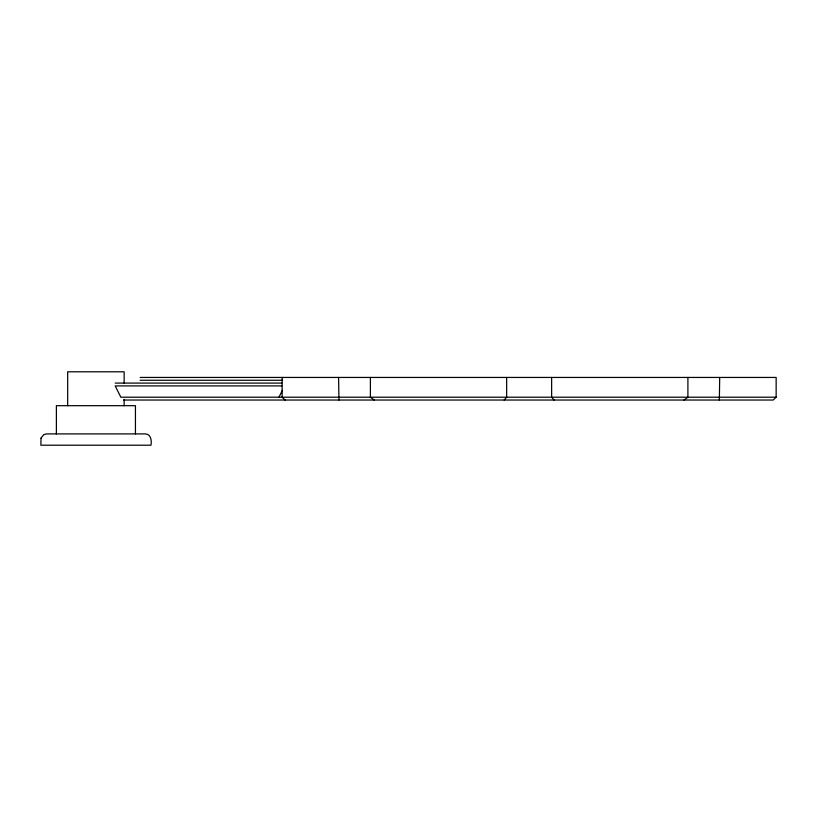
<?xml version="1.0" encoding="UTF-8"?>
<svg xmlns="http://www.w3.org/2000/svg" width="817" height="817" viewBox="0 0 817 817"><rect width="100%" height="100%" fill="white"/><g stroke="black" fill="none" stroke-linecap="round" stroke-linejoin="round"><path stroke-width="1.23" d="M719.348 400.034L719.706 377.444M278.965 397.205L282.355 390.434M504.171 400.034L506.652 397.205L506.652 377.444M140.156 377.444L776.15 377.444L776.15 397.205L773.158 400.034L123.673 400.034M684.033 400.034L687.904 397.205L687.904 377.444M140.156 380.262L282.376 380.262M115.197 383.091L281.732 383.091M281.732 385.91L115.197 385.91L120.845 397.205L687.904 397.205M688.874 397.205L776.15 397.205M374.268 400.034L370.397 397.205L370.397 377.444M285.133 400.034L282.141 397.205L282.141 377.444M554.12 400.034L551.638 397.205L551.638 377.444M338.953 400.034L338.585 377.444M135.438 433.909L135.438 405.681L56.383 405.681L56.383 433.909M124.143 383.091L124.143 371.796L67.678 371.796L67.678 405.681M124.143 399.401L124.143 405.681M41.044 438.096L40.85 445.204L150.971 445.204C151.799 440.884 151.043 433.919 145.273 433.909L46.549 433.909L43.699 434.664L41.044 438.096"/></g></svg>
